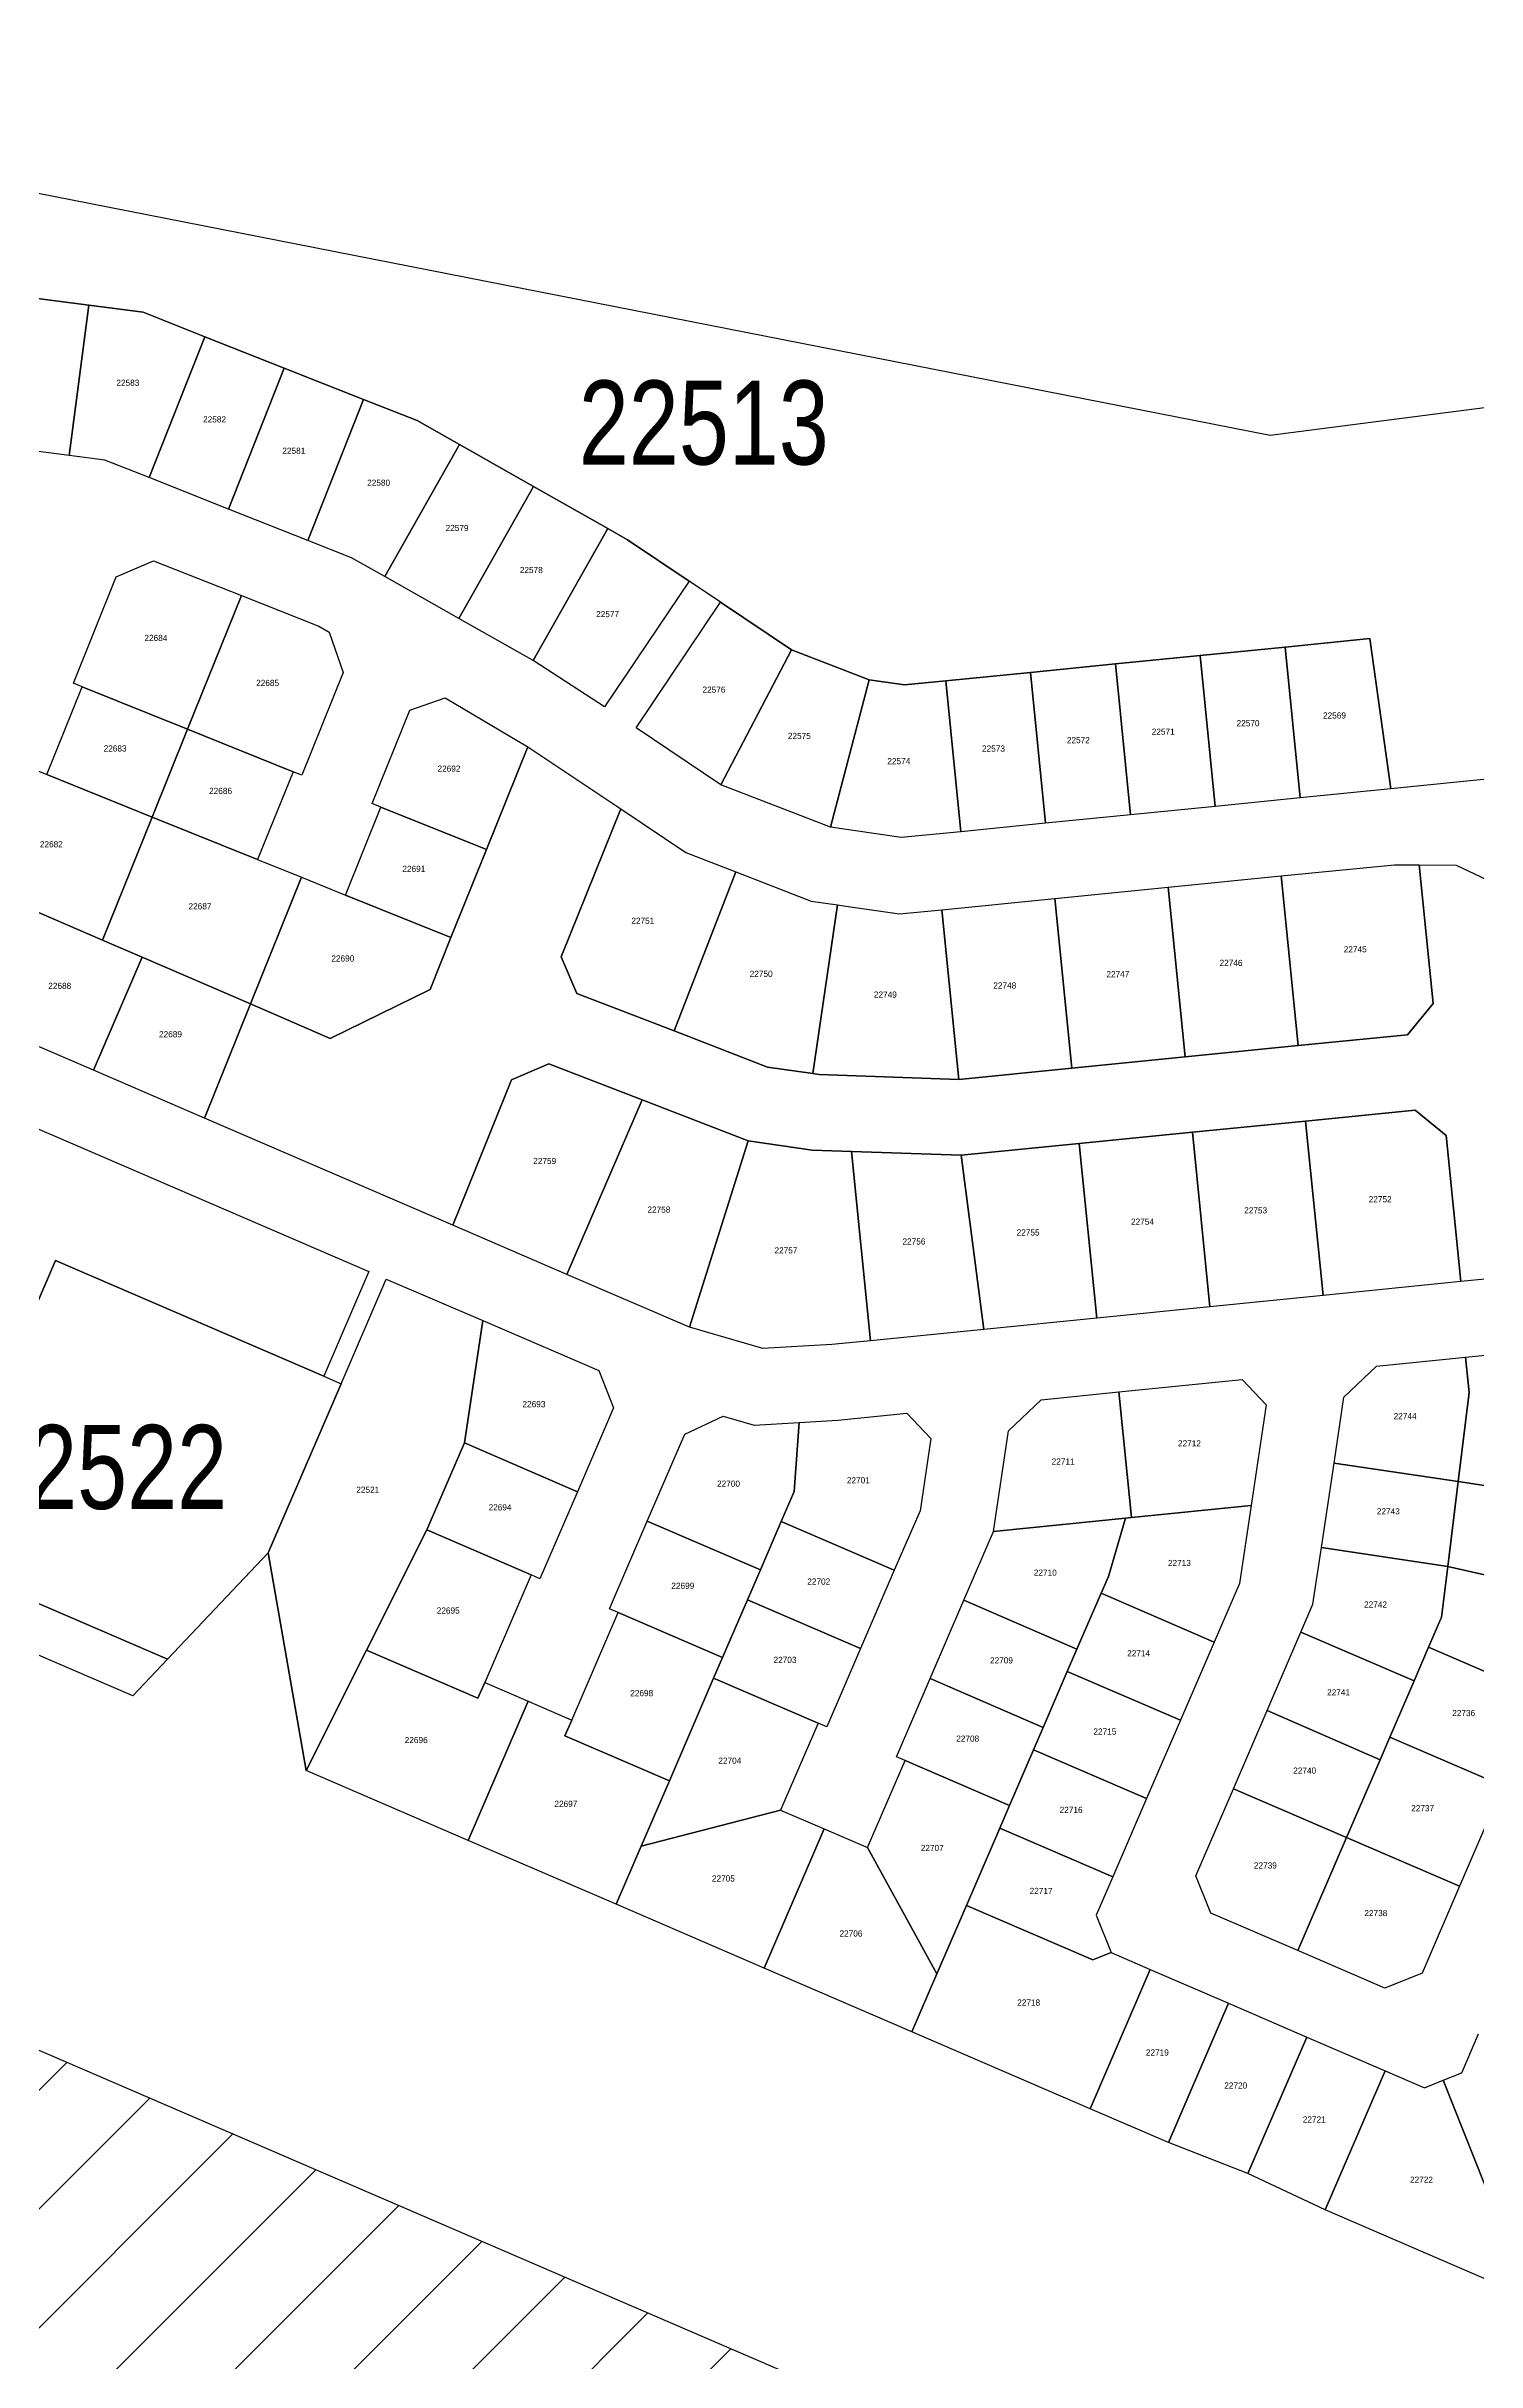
# Model space of a CAD drawing. Header units: metres. Extents: x -750 to 1235, y -4011 to -2636.
# Drawn here: x -581.3 to -538.8, y -2754.8 to -2685.8 of the extents above; entities that cross this region are included whole.
import ezdxf

# ---------------------------------------------------------------- set-up
doc = ezdxf.new("R2010")
doc.units = ezdxf.units.M
doc.header["$MEASUREMENT"] = 0
for name, color, linetype in [('EDIT2', 7, 'CONTINUOUS'), ('LOTS', 8, 'CONTINUOUS'), ('NO_LOT', 7, 'CONTINUOUS')]:
    doc.layers.add(name, color=color, linetype=linetype)
doc.styles.add('MtXpl_MS_Shell_Dlg_2', font='')
doc.styles.get('MtXpl_MS_Shell_Dlg_2').set_extended_font_data('MS Shell Dlg 2')

msp = doc.modelspace()

# ---------------------------------------------------------------- hatches: boundary and pattern name
at = {"layer": 'EDIT2'}
h = msp.add_hatch(dxfattribs=at)
h.set_pattern_fill('ANSI31', color=20, scale=20)
h.set_pattern_definition([(45, (-7466.406, -4264.5997), (-1.76776695, 1.76776695), [])])
h.paths.add_polyline_path([(-636.424, -2721.829), (-497.101, -2781.909), (-426.172, -2755.61), (-450.436, -2784.074), (-458.086, -2791.605), (-464.836, -2798.251), (-471.548, -2809.24), (-473.809, -2815.5), (-480.555, -2828.362), (-490.486, -2834.337), (-495.562, -2831.511), (-499.898, -2836.45), (-510.029, -2847.989), (-522.095, -2861.783), (-531.838, -2872.929), (-538.181, -2881.312), (-536.39, -2886.166), (-669.227, -2903.454), (-660.329, -2888.897), (-667.879, -2875.366), (-680.158, -2853.378), (-684.271, -2846.318), (-696.325, -2825.627), (-698.629, -2814.608), (-687.643, -2800.273), (-671.925, -2805.167), (-674.041, -2784.622), (-674.279, -2779.985), (-674.791, -2770.017), (-662.431, -2742.029), (-660.368, -2741.277), (-641.627, -2734.434)])

# ---------------------------------------------------------------- linework, layer by layer
at = {"layer": 'LOTS', "color": 7}
for p, q in [((-603.786, -2685.846), (-544.901, -2697.419)), ((-580.06, -2693.552), (-582.576, -2693.223)), ((-582.576, -2693.223), (-580.06, -2693.552)), ((-580.644, -2698.025), (-580.06, -2693.552)), ((-580.06, -2693.552), (-580.644, -2698.025)), ((-578.441, -2693.763), (-580.06, -2693.552)), ((-580.06, -2693.552), (-578.441, -2693.763)), ((-576.607, -2694.489), (-578.441, -2693.763)), ((-578.441, -2693.763), (-576.607, -2694.489)), ((-578.266, -2698.684), (-576.607, -2694.489)), ((-576.607, -2694.489), (-578.266, -2698.684)), ((-574.247, -2695.422), (-576.607, -2694.489)), ((-576.607, -2694.489), (-574.247, -2695.422)), ((-575.906, -2699.617), (-574.247, -2695.422)), ((-574.247, -2695.422), (-575.906, -2699.617)), ((-571.887, -2696.355), (-574.247, -2695.422)), ((-574.247, -2695.422), (-571.887, -2696.355)), ((-573.547, -2700.55), (-571.887, -2696.355)), ((-571.887, -2696.355), (-573.547, -2700.55)), ((-570.29, -2696.987), (-571.887, -2696.355)), ((-571.887, -2696.355), (-570.29, -2696.987)), ((-544.901, -2697.419), (-536.303, -2696.31)), ((-569.032, -2697.699), (-570.29, -2696.987)), ((-570.29, -2696.987), (-569.032, -2697.699)), ((-580.644, -2698.025), (-583.16, -2697.696)), ((-571.255, -2701.625), (-569.032, -2697.699)), ((-569.032, -2697.699), (-571.255, -2701.625)), ((-566.824, -2698.949), (-569.032, -2697.699)), ((-569.032, -2697.699), (-566.824, -2698.949)), ((-579.581, -2698.164), (-580.644, -2698.025)), ((-578.266, -2698.684), (-579.581, -2698.164)), ((-575.906, -2699.617), (-578.266, -2698.684)), ((-569.046, -2702.875), (-566.824, -2698.949)), ((-566.824, -2698.949), (-569.046, -2702.875)), ((-564.616, -2700.199), (-566.824, -2698.949)), ((-566.824, -2698.949), (-564.616, -2700.199)), ((-573.547, -2700.55), (-575.906, -2699.617)), ((-572.24, -2701.067), (-573.547, -2700.55)), ((-566.838, -2704.125), (-564.616, -2700.199)), ((-564.616, -2700.199), (-566.838, -2704.125)), ((-564.028, -2700.532), (-564.616, -2700.199)), ((-564.616, -2700.199), (-564.028, -2700.532)), ((-562.197, -2701.761), (-564.028, -2700.532)), ((-564.028, -2700.532), (-562.197, -2701.761)), ((-579.242, -2701.633), (-578.139, -2701.159)), ((-578.139, -2701.159), (-575.517, -2702.196)), ((-571.255, -2701.625), (-572.24, -2701.067)), ((-580.519, -2704.802), (-579.242, -2701.633)), ((-569.046, -2702.875), (-571.255, -2701.625)), ((-562.197, -2701.761), (-564.711, -2705.507)), ((-561.261, -2702.39), (-562.197, -2701.761)), ((-575.517, -2702.196), (-577.12, -2706.172)), ((-577.12, -2706.172), (-575.517, -2702.196)), ((-575.517, -2702.196), (-573.215, -2703.107)), ((-563.775, -2706.135), (-561.261, -2702.39)), ((-559.154, -2703.804), (-561.261, -2702.39)), ((-561.261, -2702.39), (-559.154, -2703.804)), ((-573.215, -2703.107), (-572.907, -2703.281)), ((-572.907, -2703.281), (-572.487, -2704.482)), ((-566.838, -2704.125), (-569.046, -2702.875)), ((-541.937, -2703.475), (-544.462, -2703.726)), ((-544.462, -2703.726), (-541.937, -2703.475)), ((-541.312, -2707.946), (-541.937, -2703.475)), ((-541.937, -2703.475), (-541.312, -2707.946)), ((-564.711, -2705.507), (-566.838, -2704.125)), ((-561.251, -2707.83), (-559.154, -2703.804)), ((-559.154, -2703.804), (-561.251, -2707.83)), ((-556.837, -2704.7), (-559.154, -2703.804)), ((-559.154, -2703.804), (-556.837, -2704.7)), ((-546.988, -2703.978), (-549.512, -2704.229)), ((-549.512, -2704.229), (-546.988, -2703.978)), ((-544.462, -2703.726), (-546.988, -2703.978)), ((-546.988, -2703.978), (-544.462, -2703.726)), ((-546.54, -2708.467), (-546.988, -2703.978)), ((-546.988, -2703.978), (-546.54, -2708.467)), ((-544.016, -2708.215), (-544.462, -2703.726)), ((-544.462, -2703.726), (-544.016, -2708.215)), ((-580.258, -2704.907), (-580.519, -2704.802)), ((-572.487, -2704.482), (-573.72, -2707.543)), ((-557.99, -2709.091), (-556.837, -2704.7)), ((-556.837, -2704.7), (-557.99, -2709.091)), ((-555.783, -2704.854), (-556.837, -2704.7)), ((-556.837, -2704.7), (-555.783, -2704.854)), ((-554.562, -2704.732), (-555.783, -2704.854)), ((-555.783, -2704.854), (-554.562, -2704.732)), ((-552.037, -2704.481), (-554.562, -2704.732)), ((-554.562, -2704.732), (-552.037, -2704.481)), ((-554.115, -2709.221), (-554.562, -2704.732)), ((-554.562, -2704.732), (-554.115, -2709.221)), ((-549.512, -2704.229), (-552.037, -2704.481)), ((-552.037, -2704.481), (-549.512, -2704.229)), ((-551.59, -2708.97), (-552.037, -2704.481)), ((-552.037, -2704.481), (-551.59, -2708.97)), ((-549.065, -2708.718), (-549.512, -2704.229)), ((-549.512, -2704.229), (-549.065, -2708.718)), ((-581.312, -2707.522), (-580.258, -2704.907)), ((-580.258, -2704.907), (-577.12, -2706.172)), ((-577.12, -2706.172), (-580.258, -2704.907)), ((-570.507, -2705.603), (-569.454, -2705.235)), ((-569.454, -2705.235), (-566.994, -2706.691)), ((-577.12, -2706.172), (-578.174, -2708.787)), ((-578.174, -2708.787), (-577.12, -2706.172)), ((-573.982, -2707.437), (-577.12, -2706.172)), ((-577.12, -2706.172), (-573.982, -2707.437)), ((-571.628, -2708.386), (-570.507, -2705.603)), ((-561.251, -2707.83), (-563.775, -2706.135)), ((-568.229, -2709.756), (-566.994, -2706.691)), ((-566.994, -2706.691), (-568.229, -2709.756)), ((-566.994, -2706.691), (-564.232, -2708.545)), ((-582.619, -2706.995), (-581.312, -2707.522)), ((-581.312, -2707.522), (-578.174, -2708.787)), ((-578.174, -2708.787), (-581.312, -2707.522)), ((-573.982, -2707.437), (-575.036, -2710.052)), ((-573.72, -2707.543), (-573.982, -2707.437)), ((-537.971, -2707.613), (-541.312, -2707.946)), ((-557.99, -2709.091), (-561.251, -2707.83)), ((-544.016, -2708.215), (-546.54, -2708.467)), ((-541.312, -2707.946), (-544.016, -2708.215)), ((-578.174, -2708.787), (-579.65, -2712.45)), ((-579.65, -2712.45), (-578.174, -2708.787)), ((-575.036, -2710.052), (-578.174, -2708.787)), ((-578.174, -2708.787), (-575.036, -2710.052)), ((-572.421, -2711.106), (-571.367, -2708.491)), ((-571.367, -2708.491), (-571.628, -2708.386)), ((-571.367, -2708.491), (-568.229, -2709.756)), ((-568.229, -2709.756), (-571.367, -2708.491)), ((-564.232, -2708.545), (-566.005, -2712.944)), ((-566.005, -2712.944), (-564.232, -2708.545)), ((-564.232, -2708.545), (-562.299, -2709.843)), ((-551.59, -2708.97), (-554.115, -2709.221)), ((-549.065, -2708.718), (-551.59, -2708.97)), ((-546.54, -2708.467), (-549.065, -2708.718)), ((-555.885, -2709.397), (-557.99, -2709.091)), ((-554.115, -2709.221), (-555.885, -2709.397)), ((-575.036, -2710.052), (-573.728, -2710.579)), ((-569.283, -2712.371), (-568.229, -2709.756)), ((-568.229, -2709.756), (-569.283, -2712.371)), ((-562.299, -2709.843), (-560.809, -2710.419)), ((-544.576, -2710.538), (-543.05, -2710.386)), ((-543.05, -2710.386), (-541.209, -2710.203)), ((-541.209, -2710.203), (-540.469, -2710.209)), ((-540.469, -2710.209), (-539.366, -2710.218)), ((-540.058, -2714.338), (-540.469, -2710.209)), ((-540.469, -2710.209), (-540.058, -2714.338)), ((-539.366, -2710.218), (-537.714, -2711.006)), ((-573.728, -2710.579), (-575.248, -2714.348)), ((-575.248, -2714.348), (-573.728, -2710.579)), ((-573.728, -2710.579), (-572.421, -2711.106)), ((-562.64, -2715.153), (-560.809, -2710.419)), ((-560.809, -2710.419), (-562.64, -2715.153)), ((-560.809, -2710.419), (-558.566, -2711.287)), ((-551.309, -2711.208), (-547.942, -2710.873)), ((-547.942, -2710.873), (-544.576, -2710.538)), ((-547.439, -2715.923), (-547.942, -2710.873)), ((-547.942, -2710.873), (-547.439, -2715.923)), ((-544.073, -2715.588), (-544.576, -2710.538)), ((-544.576, -2710.538), (-544.073, -2715.588)), ((-579.65, -2712.45), (-581.852, -2711.501)), ((-581.852, -2711.501), (-579.65, -2712.45)), ((-572.421, -2711.106), (-569.283, -2712.371)), ((-569.283, -2712.371), (-572.421, -2711.106)), ((-558.566, -2711.287), (-557.781, -2711.401)), ((-558.511, -2716.423), (-557.781, -2711.401)), ((-557.781, -2711.401), (-558.511, -2716.423)), ((-557.781, -2711.401), (-557.598, -2711.428)), ((-557.598, -2711.428), (-555.936, -2711.669)), ((-555.936, -2711.669), (-554.676, -2711.544)), ((-554.676, -2711.544), (-551.309, -2711.208)), ((-554.173, -2716.594), (-554.676, -2711.544)), ((-554.676, -2711.544), (-554.173, -2716.594)), ((-550.806, -2716.258), (-551.309, -2711.208)), ((-551.309, -2711.208), (-550.806, -2716.258)), ((-578.469, -2712.959), (-579.65, -2712.45)), ((-579.65, -2712.45), (-578.469, -2712.959)), ((-569.905, -2713.914), (-569.283, -2712.371)), ((-569.283, -2712.371), (-569.905, -2713.914)), ((-578.469, -2712.959), (-579.92, -2716.324)), ((-579.92, -2716.324), (-578.469, -2712.959)), ((-575.248, -2714.348), (-578.469, -2712.959)), ((-578.469, -2712.959), (-575.248, -2714.348)), ((-566.005, -2712.944), (-565.533, -2714.034)), ((-565.533, -2714.034), (-566.005, -2712.944)), ((-576.618, -2717.748), (-575.248, -2714.348)), ((-575.248, -2714.348), (-576.618, -2717.748)), ((-575.248, -2714.348), (-572.875, -2715.372)), ((-572.875, -2715.372), (-575.248, -2714.348)), ((-572.875, -2715.372), (-569.905, -2713.914)), ((-569.905, -2713.914), (-572.875, -2715.372)), ((-565.533, -2714.034), (-562.64, -2715.153)), ((-562.64, -2715.153), (-565.533, -2714.034)), ((-540.815, -2715.263), (-540.058, -2714.338)), ((-540.058, -2714.338), (-540.815, -2715.263)), ((-579.92, -2716.324), (-583.222, -2714.9)), ((-562.64, -2715.153), (-559.863, -2716.227)), ((-559.863, -2716.227), (-562.64, -2715.153)), ((-547.439, -2715.923), (-544.073, -2715.588)), ((-544.073, -2715.588), (-547.439, -2715.923)), ((-544.073, -2715.588), (-540.815, -2715.263)), ((-540.815, -2715.263), (-544.073, -2715.588)), ((-576.618, -2717.748), (-579.92, -2716.324)), ((-566.376, -2716.126), (-567.481, -2716.605)), ((-567.481, -2716.605), (-566.376, -2716.126)), ((-563.595, -2717.202), (-566.376, -2716.126)), ((-566.376, -2716.126), (-563.595, -2717.202)), ((-559.863, -2716.227), (-558.511, -2716.423)), ((-558.511, -2716.423), (-559.863, -2716.227)), ((-558.511, -2716.423), (-558.328, -2716.45)), ((-558.328, -2716.45), (-558.511, -2716.423)), ((-558.328, -2716.45), (-554.173, -2716.594)), ((-554.173, -2716.594), (-558.328, -2716.45)), ((-554.173, -2716.594), (-550.806, -2716.258)), ((-550.806, -2716.258), (-554.173, -2716.594)), ((-550.806, -2716.258), (-547.439, -2715.923)), ((-547.439, -2715.923), (-550.806, -2716.258)), ((-567.481, -2716.605), (-569.227, -2720.935)), ((-569.227, -2720.935), (-567.481, -2716.605)), ((-565.835, -2722.398), (-563.595, -2717.202)), ((-563.595, -2717.202), (-565.835, -2722.398)), ((-560.439, -2718.422), (-563.595, -2717.202)), ((-563.595, -2717.202), (-560.439, -2718.422)), ((-582.995, -2717.455), (-571.728, -2722.313)), ((-569.227, -2720.935), (-576.618, -2717.748)), ((-543.852, -2717.833), (-547.219, -2718.168)), ((-547.219, -2718.168), (-543.852, -2717.833)), ((-540.595, -2717.508), (-543.852, -2717.833)), ((-543.852, -2717.833), (-540.595, -2717.508)), ((-543.332, -2723.022), (-543.852, -2717.833)), ((-543.852, -2717.833), (-543.332, -2723.022)), ((-539.669, -2718.266), (-540.595, -2717.508)), ((-540.595, -2717.508), (-539.669, -2718.266)), ((-562.183, -2723.973), (-560.439, -2718.422)), ((-560.439, -2718.422), (-562.183, -2723.973)), ((-558.53, -2718.7), (-560.439, -2718.422)), ((-560.439, -2718.422), (-558.53, -2718.7)), ((-550.585, -2718.503), (-554.099, -2718.853)), ((-554.099, -2718.853), (-550.585, -2718.503)), ((-547.219, -2718.168), (-550.585, -2718.503)), ((-550.585, -2718.503), (-547.219, -2718.168)), ((-550.065, -2723.697), (-550.585, -2718.503)), ((-550.585, -2718.503), (-550.065, -2723.697)), ((-546.699, -2723.36), (-547.219, -2718.168)), ((-547.219, -2718.168), (-546.699, -2723.36)), ((-539.234, -2722.612), (-539.669, -2718.266)), ((-539.669, -2718.266), (-539.234, -2722.612)), ((-557.362, -2718.74), (-558.53, -2718.7)), ((-558.53, -2718.7), (-557.362, -2718.74)), ((-554.099, -2718.853), (-557.362, -2718.74)), ((-556.798, -2724.372), (-557.362, -2718.74)), ((-557.362, -2718.74), (-554.099, -2718.853)), ((-557.362, -2718.74), (-556.798, -2724.372)), ((-553.431, -2724.034), (-554.099, -2718.853)), ((-554.099, -2718.853), (-553.431, -2724.034)), ((-565.835, -2722.398), (-569.227, -2720.935)), ((-584.845, -2730.78), (-581.053, -2721.987)), ((-581.053, -2721.987), (-584.845, -2730.78)), ((-581.053, -2721.987), (-573.071, -2725.429)), ((-573.071, -2725.429), (-581.053, -2721.987)), ((-571.728, -2722.313), (-573.071, -2725.429)), ((-572.554, -2725.652), (-571.21, -2722.536)), ((-571.21, -2722.536), (-568.34, -2723.774)), ((-562.183, -2723.973), (-565.835, -2722.398)), ((-539.234, -2722.612), (-543.332, -2723.022)), ((-536.077, -2722.296), (-539.234, -2722.612)), ((-546.699, -2723.36), (-550.065, -2723.697)), ((-543.332, -2723.022), (-546.699, -2723.36)), ((-568.34, -2723.774), (-568.884, -2727.416)), ((-568.884, -2727.416), (-568.34, -2723.774)), ((-568.34, -2723.774), (-564.888, -2725.262)), ((-560.006, -2724.608), (-562.183, -2723.973)), ((-553.431, -2724.034), (-556.798, -2724.372)), ((-550.065, -2723.697), (-553.431, -2724.034)), ((-557.951, -2724.487), (-560.006, -2724.608)), ((-556.798, -2724.372), (-557.951, -2724.487)), ((-539.09, -2724.864), (-535.788, -2724.534)), ((-573.071, -2725.429), (-572.554, -2725.652)), ((-564.888, -2725.262), (-564.447, -2726.374)), ((-549.405, -2725.898), (-545.742, -2725.531)), ((-545.742, -2725.531), (-545.025, -2726.283)), ((-542.71, -2726.051), (-541.744, -2725.13)), ((-541.744, -2725.13), (-539.09, -2724.864)), ((-538.984, -2725.916), (-539.09, -2724.864)), ((-539.09, -2724.864), (-538.984, -2725.916)), ((-574.724, -2730.684), (-572.554, -2725.652)), ((-572.554, -2725.652), (-574.724, -2730.684)), ((-552.689, -2727.051), (-551.723, -2726.13)), ((-551.723, -2726.13), (-549.405, -2725.898)), ((-549.405, -2725.898), (-549.031, -2729.633)), ((-549.031, -2729.633), (-549.405, -2725.898)), ((-543.003, -2728.015), (-542.71, -2726.051)), ((-539.309, -2728.566), (-538.984, -2725.916)), ((-538.984, -2725.916), (-539.309, -2728.566)), ((-564.447, -2726.374), (-565.521, -2728.866)), ((-562.327, -2727.155), (-561.18, -2726.615)), ((-561.18, -2726.615), (-560.263, -2726.882)), ((-560.263, -2726.882), (-558.919, -2726.803)), ((-558.919, -2726.803), (-559.071, -2728.861)), ((-559.071, -2728.861), (-558.919, -2726.803)), ((-558.919, -2726.803), (-557.772, -2726.736)), ((-557.772, -2726.736), (-555.721, -2726.53)), ((-555.721, -2726.53), (-555.005, -2727.283)), ((-545.025, -2726.283), (-545.473, -2729.276)), ((-568.884, -2727.416), (-570, -2730.005)), ((-570, -2730.005), (-568.884, -2727.416)), ((-565.521, -2728.866), (-568.884, -2727.416)), ((-568.884, -2727.416), (-565.521, -2728.866)), ((-563.441, -2729.739), (-562.327, -2727.155)), ((-555.005, -2727.283), (-555.325, -2729.431)), ((-553.138, -2730.055), (-552.689, -2727.051)), ((-543.378, -2730.524), (-543.003, -2728.015)), ((-543.003, -2728.015), (-539.309, -2728.566)), ((-539.309, -2728.566), (-543.003, -2728.015)), ((-565.521, -2728.866), (-566.637, -2731.455)), ((-559.071, -2728.861), (-559.456, -2729.754)), ((-559.456, -2729.754), (-559.071, -2728.861)), ((-539.618, -2731.088), (-539.309, -2728.566)), ((-539.309, -2728.566), (-539.618, -2731.088)), ((-535.083, -2729.198), (-539.309, -2728.566)), ((-539.309, -2728.566), (-535.083, -2729.198)), ((-555.325, -2729.431), (-556.09, -2731.205)), ((-553.138, -2730.055), (-549.215, -2729.651)), ((-549.215, -2729.651), (-553.138, -2730.055)), ((-549.215, -2729.651), (-549.721, -2731.386)), ((-549.721, -2731.386), (-549.215, -2729.651)), ((-549.031, -2729.633), (-549.215, -2729.651)), ((-549.215, -2729.651), (-549.031, -2729.633)), ((-545.473, -2729.276), (-549.031, -2729.633)), ((-549.031, -2729.633), (-545.473, -2729.276)), ((-545.473, -2729.276), (-545.818, -2731.593)), ((-570, -2730.005), (-571.796, -2733.583)), ((-571.796, -2733.583), (-570, -2730.005)), ((-566.896, -2731.343), (-570, -2730.005)), ((-570, -2730.005), (-566.896, -2731.343)), ((-564.566, -2732.348), (-563.441, -2729.739)), ((-563.441, -2729.739), (-560.076, -2731.191)), ((-560.076, -2731.191), (-563.441, -2729.739)), ((-559.456, -2729.754), (-560.076, -2731.191)), ((-560.076, -2731.191), (-559.456, -2729.754)), ((-556.09, -2731.205), (-559.456, -2729.754)), ((-559.456, -2729.754), (-556.09, -2731.205)), ((-554.019, -2732.098), (-553.138, -2730.055)), ((-578.754, -2734.942), (-588.688, -2730.658)), ((-577.722, -2733.852), (-584.845, -2730.78)), ((-584.845, -2730.78), (-577.722, -2733.852)), ((-577.722, -2733.852), (-574.724, -2730.684)), ((-574.724, -2730.684), (-577.722, -2733.852)), ((-574.724, -2730.684), (-573.595, -2737.167)), ((-573.595, -2737.167), (-574.724, -2730.684)), ((-543.631, -2732.216), (-543.378, -2730.524)), ((-543.378, -2730.524), (-539.618, -2731.088)), ((-539.618, -2731.088), (-543.378, -2730.524)), ((-566.896, -2731.343), (-568.278, -2734.547)), ((-566.637, -2731.455), (-566.896, -2731.343)), ((-560.076, -2731.191), (-560.461, -2732.084)), ((-560.461, -2732.084), (-560.076, -2731.191)), ((-556.09, -2731.205), (-557.095, -2733.535)), ((-549.721, -2731.386), (-549.937, -2731.888)), ((-549.937, -2731.888), (-549.721, -2731.386)), ((-545.818, -2731.593), (-546.572, -2733.339)), ((-539.803, -2732.595), (-539.618, -2731.088)), ((-539.618, -2731.088), (-539.803, -2732.595)), ((-535.713, -2731.974), (-539.618, -2731.088)), ((-539.618, -2731.088), (-535.713, -2731.974)), ((-564.307, -2732.459), (-564.566, -2732.348)), ((-560.461, -2732.084), (-561.201, -2733.799)), ((-561.201, -2733.799), (-560.461, -2732.084)), ((-557.095, -2733.535), (-560.461, -2732.084)), ((-560.461, -2732.084), (-557.095, -2733.535)), ((-555.024, -2734.429), (-554.019, -2732.098)), ((-554.019, -2732.098), (-550.654, -2733.55)), ((-550.654, -2733.55), (-554.019, -2732.098)), ((-549.937, -2731.888), (-550.654, -2733.55)), ((-550.654, -2733.55), (-549.937, -2731.888)), ((-546.572, -2733.339), (-549.937, -2731.888)), ((-549.937, -2731.888), (-546.572, -2733.339)), ((-543.989, -2733.046), (-543.631, -2732.216)), ((-565.689, -2735.664), (-564.307, -2732.459)), ((-564.307, -2732.459), (-561.201, -2733.799)), ((-561.201, -2733.799), (-564.307, -2732.459)), ((-544.994, -2735.376), (-543.989, -2733.046)), ((-543.989, -2733.046), (-540.623, -2734.498)), ((-540.623, -2734.498), (-543.989, -2733.046)), ((-540.19, -2733.494), (-539.803, -2732.595)), ((-539.803, -2732.595), (-540.19, -2733.494)), ((-571.796, -2733.583), (-573.595, -2737.167)), ((-573.595, -2737.167), (-571.796, -2733.583)), ((-568.479, -2735.013), (-571.796, -2733.583)), ((-571.796, -2733.583), (-568.479, -2735.013)), ((-561.201, -2733.799), (-561.466, -2734.414)), ((-561.466, -2734.414), (-561.201, -2733.799)), ((-557.095, -2733.535), (-558.1, -2735.865)), ((-550.654, -2733.55), (-550.942, -2734.218)), ((-550.942, -2734.218), (-550.654, -2733.55)), ((-546.572, -2733.339), (-547.576, -2735.67)), ((-540.623, -2734.498), (-540.19, -2733.494)), ((-540.19, -2733.494), (-540.623, -2734.498)), ((-536.825, -2734.945), (-540.19, -2733.494)), ((-540.19, -2733.494), (-536.825, -2734.945)), ((-578.754, -2734.942), (-577.722, -2733.852)), ((-577.722, -2733.852), (-578.754, -2734.942)), ((-561.466, -2734.414), (-562.783, -2737.469)), ((-562.783, -2737.469), (-561.466, -2734.414)), ((-558.359, -2735.754), (-561.466, -2734.414)), ((-561.466, -2734.414), (-558.359, -2735.754)), ((-556.029, -2736.759), (-555.024, -2734.429)), ((-555.024, -2734.429), (-551.659, -2735.88)), ((-551.659, -2735.88), (-555.024, -2734.429)), ((-550.942, -2734.218), (-551.659, -2735.88)), ((-551.659, -2735.88), (-550.942, -2734.218)), ((-547.576, -2735.67), (-550.942, -2734.218)), ((-550.942, -2734.218), (-547.576, -2735.67)), ((-541.344, -2736.17), (-540.623, -2734.498)), ((-540.623, -2734.498), (-541.344, -2736.17)), ((-566.985, -2735.104), (-568.771, -2739.247)), ((-568.771, -2739.247), (-566.985, -2735.104)), ((-568.278, -2734.547), (-568.479, -2735.013)), ((-568.479, -2735.013), (-568.278, -2734.547)), ((-568.278, -2734.547), (-566.985, -2735.104)), ((-566.985, -2735.104), (-565.689, -2735.664)), ((-565.689, -2735.664), (-565.89, -2736.13)), ((-565.89, -2736.13), (-565.689, -2735.664)), ((-558.359, -2735.754), (-559.475, -2738.343)), ((-558.1, -2735.865), (-558.359, -2735.754)), ((-551.659, -2735.88), (-551.947, -2736.548)), ((-551.947, -2736.548), (-551.659, -2735.88)), ((-547.576, -2735.67), (-548.581, -2738)), ((-545.998, -2737.706), (-544.994, -2735.376)), ((-544.994, -2735.376), (-541.633, -2736.843)), ((-541.633, -2736.843), (-544.994, -2735.376)), ((-565.89, -2736.13), (-562.783, -2737.469)), ((-562.783, -2737.469), (-565.89, -2736.13)), ((-551.947, -2736.548), (-552.663, -2738.21)), ((-552.663, -2738.21), (-551.947, -2736.548)), ((-548.581, -2738), (-551.947, -2736.548)), ((-551.947, -2736.548), (-548.581, -2738)), ((-541.633, -2736.843), (-541.344, -2736.17)), ((-541.344, -2736.17), (-541.633, -2736.843)), ((-537.979, -2737.622), (-541.344, -2736.17)), ((-541.344, -2736.17), (-537.979, -2737.622)), ((-568.771, -2739.247), (-573.595, -2737.167)), ((-556.886, -2739.459), (-555.77, -2736.87)), ((-555.77, -2736.87), (-556.029, -2736.759)), ((-555.77, -2736.87), (-552.663, -2738.21)), ((-552.663, -2738.21), (-555.77, -2736.87)), ((-542.633, -2739.158), (-541.633, -2736.843)), ((-541.633, -2736.843), (-542.633, -2739.158)), ((-562.783, -2737.469), (-563.624, -2739.419)), ((-563.624, -2739.419), (-562.783, -2737.469)), ((-547.115, -2740.295), (-545.998, -2737.706)), ((-545.998, -2737.706), (-542.633, -2739.158)), ((-542.633, -2739.158), (-545.998, -2737.706)), ((-537.979, -2737.622), (-539.267, -2740.609)), ((-559.475, -2738.343), (-563.624, -2739.419)), ((-563.624, -2739.419), (-559.475, -2738.343)), ((-559.475, -2738.343), (-558.181, -2738.901)), ((-552.663, -2738.21), (-552.952, -2738.878)), ((-552.952, -2738.878), (-552.663, -2738.21)), ((-548.581, -2738), (-549.586, -2740.33)), ((-564.368, -2741.146), (-568.771, -2739.247)), ((-558.181, -2738.901), (-559.967, -2743.043)), ((-559.967, -2743.043), (-558.181, -2738.901)), ((-558.181, -2738.901), (-556.886, -2739.459)), ((-552.952, -2738.878), (-553.944, -2741.18)), ((-553.944, -2741.18), (-552.952, -2738.878)), ((-549.586, -2740.33), (-552.952, -2738.878)), ((-552.952, -2738.878), (-549.586, -2740.33)), ((-544.084, -2742.524), (-542.633, -2739.158)), ((-542.633, -2739.158), (-544.084, -2742.524)), ((-539.267, -2740.609), (-542.633, -2739.158)), ((-542.633, -2739.158), (-539.267, -2740.609)), ((-563.624, -2739.419), (-564.368, -2741.146)), ((-564.368, -2741.146), (-563.624, -2739.419)), ((-556.886, -2739.459), (-554.821, -2743.214)), ((-554.821, -2743.214), (-556.886, -2739.459)), ((-549.586, -2740.33), (-550.079, -2741.474)), ((-546.673, -2741.407), (-547.115, -2740.295)), ((-539.267, -2740.609), (-540.384, -2743.198)), ((-559.967, -2743.043), (-564.368, -2741.146)), ((-553.944, -2741.18), (-554.821, -2743.214)), ((-554.821, -2743.214), (-553.944, -2741.18)), ((-550.183, -2742.802), (-553.944, -2741.18)), ((-553.944, -2741.18), (-550.183, -2742.802)), ((-550.079, -2741.474), (-549.637, -2742.585)), ((-544.084, -2742.524), (-546.673, -2741.407)), ((-549.637, -2742.585), (-550.183, -2742.802)), ((-550.183, -2742.802), (-549.637, -2742.585)), ((-549.637, -2742.585), (-548.472, -2743.088)), ((-541.495, -2743.64), (-544.084, -2742.524)), ((-555.566, -2744.941), (-559.967, -2743.043)), ((-554.821, -2743.214), (-555.566, -2744.941)), ((-555.566, -2744.941), (-554.821, -2743.214)), ((-548.472, -2743.088), (-550.259, -2747.23)), ((-550.259, -2747.23), (-548.472, -2743.088)), ((-548.472, -2743.088), (-546.142, -2744.092)), ((-540.384, -2743.198), (-541.495, -2743.64)), ((-546.142, -2744.092), (-547.928, -2748.235)), ((-547.928, -2748.235), (-546.142, -2744.092)), ((-546.142, -2744.092), (-543.812, -2745.097)), ((-550.259, -2747.23), (-555.566, -2744.941)), ((-543.812, -2745.097), (-545.572, -2749.16)), ((-545.572, -2749.16), (-543.812, -2745.097)), ((-543.812, -2745.097), (-541.482, -2746.102)), ((-539.206, -2746.162), (-538.703, -2744.997)), ((-541.482, -2746.102), (-543.268, -2750.244)), ((-543.268, -2750.244), (-541.482, -2746.102)), ((-541.482, -2746.102), (-540.317, -2746.604)), ((-539.761, -2746.383), (-539.206, -2746.162)), ((-540.317, -2746.604), (-539.761, -2746.383)), ((-539.761, -2746.383), (-537.184, -2752.868)), ((-537.184, -2752.868), (-539.761, -2746.383)), ((-547.928, -2748.235), (-550.259, -2747.23)), ((-545.572, -2749.16), (-547.928, -2748.235)), ((-543.268, -2750.244), (-545.572, -2749.16)), ((-537.184, -2752.868), (-543.268, -2750.244))]:
    msp.add_line(p, q, dxfattribs=at)
at = {"layer": 'LOTS', "color": 10}
msp.add_line((-497.101, -2781.909), (-636.424, -2721.829), dxfattribs=at)

# ---------------------------------------------------------------- texts
at = {"layer": 'NO_LOT', "color": 7, "linetype": 'Continuous', "style": 'MtXpl_MS_Shell_Dlg_2'}
for s, p in [('22583', (-579.24, -2695.951)), ('22582', (-576.66, -2697.04)), ('22581', (-574.301, -2697.974)), ('22580', (-571.777, -2698.926)), ('22579', (-569.443, -2700.274)), ('22578', (-567.235, -2701.524)), ('22577', (-564.964, -2702.836)), ('22684', (-578.405, -2703.546)), ('22685', (-575.081, -2704.885)), ('22576', (-561.799, -2705.086)), ('22571', (-548.43, -2706.336)), ('22570', (-545.905, -2706.084)), ('22569', (-543.333, -2705.854)), ('22683', (-579.62, -2706.835)), ('22575', (-559.258, -2706.463)), ('22573', (-553.48, -2706.839)), ('22572', (-550.955, -2706.587)), ('22692', (-569.684, -2707.437)), ('22574', (-556.298, -2707.213)), ('22686', (-576.482, -2708.1)), ('22682', (-581.517, -2709.688)), ('22691', (-570.729, -2710.419)), ('22687', (-577.093, -2711.533)), ('22751', (-563.916, -2711.963)), ('22690', (-572.843, -2713.086)), ('22746', (-546.411, -2713.218)), ('22745', (-542.716, -2712.814)), ('22688', (-581.267, -2713.902)), ('22750', (-560.394, -2713.545)), ('22748', (-553.145, -2713.889)), ('22747', (-549.778, -2713.553)), ('22749', (-556.698, -2714.162)), ('22689', (-577.971, -2715.34)), ('22759', (-566.836, -2719.114)), ('22758', (-563.437, -2720.561)), ('22753', (-545.679, -2720.583)), ('22752', (-541.973, -2720.253)), ('22756', (-555.847, -2721.509)), ('22755', (-552.451, -2721.241)), ('22754', (-549.046, -2720.92)), ('22757', (-559.656, -2721.774)), ('22693', (-567.155, -2726.35)), ('22744', (-541.23, -2726.707)), ('22712', (-547.65, -2727.518)), ('22711', (-551.408, -2728.06)), ('22521', (-572.102, -2728.899)), ('22700', (-561.365, -2728.718)), ('22701', (-557.502, -2728.617)), ('22694', (-568.164, -2729.423)), ('22743', (-541.731, -2729.54)), ('22713', (-547.948, -2731.079)), ('22699', (-562.725, -2731.757)), ('22702', (-558.68, -2731.632)), ('22710', (-551.939, -2731.367)), ('22695', (-569.706, -2732.494)), ('22742', (-542.111, -2732.316)), ('22703', (-559.684, -2733.962)), ('22709', (-553.243, -2733.977)), ('22714', (-549.161, -2733.766)), ('22698', (-563.949, -2734.952)), ('22741', (-543.212, -2734.929)), ('22736', (-539.488, -2735.545)), ('22696', (-570.66, -2736.348)), ('22708', (-554.248, -2736.307)), ('22715', (-550.165, -2736.097)), ('22704', (-561.327, -2736.963)), ('22740', (-544.22, -2737.258)), ('22697', (-566.205, -2738.247)), ('22716', (-551.17, -2738.427)), ('22737', (-540.709, -2738.378)), ('22707', (-555.302, -2739.561)), ('22739', (-545.389, -2740.081)), ('22705', (-561.518, -2740.469)), ('22717', (-552.063, -2740.84)), ('22738', (-542.102, -2741.498)), ('22706', (-557.721, -2742.107)), ('22718', (-552.433, -2744.162)), ('22719', (-548.604, -2745.649)), ('22720', (-546.271, -2746.631)), ('22721', (-543.934, -2747.641)), ('22722', (-540.744, -2749.434))]:
    msp.add_text(s, height=0.1836, dxfattribs=at).set_placement(p)
at = {"layer": 'NO_LOT', "color": 7, "linetype": 'Continuous', "style": 'MtXpl_MS_Shell_Dlg_2', "width": 0.8}
for s, p in [('22513', (-565.477, -2698.293)), ('22522', (-583.382, -2729.379))]:
    msp.add_text(s, height=2.5, dxfattribs=at).set_placement(p)

doc.saveas('drawing.dxf')
